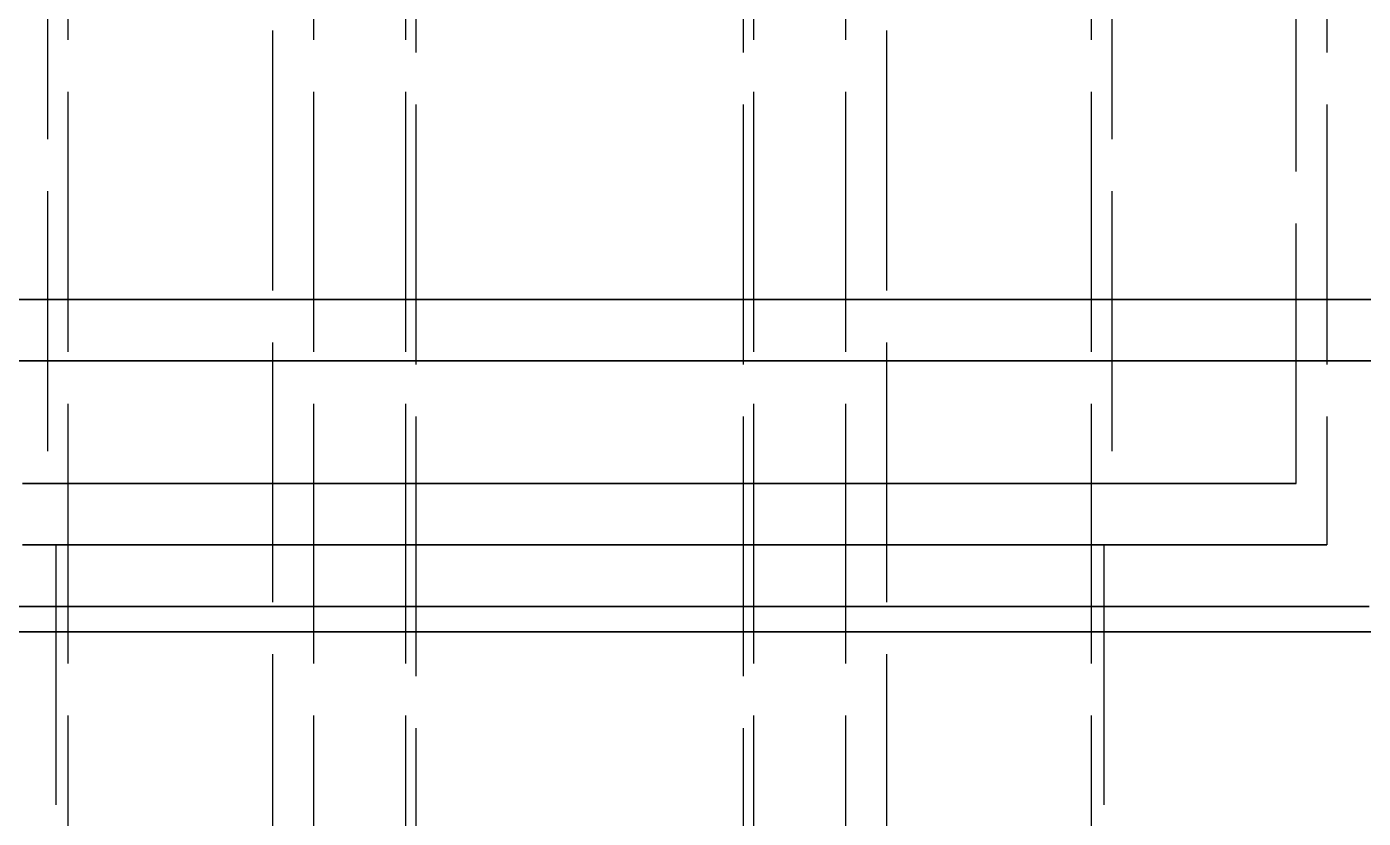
# Model space of a CAD drawing. Header units: millimetres. Extents: x -9 to 243, y -53 to 196.
# Drawn here: x 156.15 to 162.68, y 24.76 to 28.63 of the extents above; entities that cross this region are included whole.
import ezdxf

# ---------------------------------------------------------------- set-up
doc = ezdxf.new("R2010")
doc.units = ezdxf.units.MM
doc.linetypes.add('DASHED', pattern=[1.524, 1.27, -0.254])
doc.layers.add('HIDDEN', color=8, linetype='DASHED')

msp = doc.modelspace()

# ---------------------------------------------------------------- linework, layer by layer
at = {"layer": 'HIDDEN'}
for points in [[(158.05, -23.31), (158.05, 34.4)], [(159.65, -23.31), (159.65, 34.4)], [(156.25, 32.4), (156.25, 26.4)], [(156.35, -20.2), (156.35, 32.4)], [(157.55, -20.2), (157.55, 32.4)], [(158, -20.2), (158, 32.4)], [(159.7, -20.2), (159.7, 32.4)], [(160.15, -20.2), (160.15, 32.4)], [(161.35, -20.2), (161.35, 32.4)], [(161.45, 32.4), (161.45, 26.4)], [(157.35, -19.9), (157.35, 32.1)], [(160.35, -19.9), (160.35, 32.1)], [(162.35, 26.4), (162.35, 31.6)], [(162.5, 31.3), (162.5, 26.1)], [(163.07222, 27.3), (162.62778, 27.3), (162.18333, 27.3), (161.73889, 27.3), (161.29444, 27.3), (160.85, 27.3), (160.40556, 27.3), (159.96111, 27.3), (159.51667, 27.3), (159.07222, 27.3), (158.62778, 27.3), (158.18333, 27.3), (157.73889, 27.3), (157.29444, 27.3), (156.85, 27.3), (156.40556, 27.3), (155.96111, 27.3)], [(155.96111, 27.3), (156.18333, 27.3), (156.40556, 27.3), (156.62778, 27.3), (156.85, 27.3), (157.07222, 27.3), (157.29444, 27.3), (157.51667, 27.3), (157.73889, 27.3), (157.96111, 27.3), (158.18333, 27.3), (158.40556, 27.3), (158.62778, 27.3), (158.85, 27.3)], [(162.82222, 27.3), (162.59524, 27.3), (162.36825, 27.3), (162.14127, 27.3), (161.91429, 27.3), (161.6873, 27.3), (161.46032, 27.3), (161.23333, 27.3), (161.00635, 27.3), (160.77937, 27.3), (160.55238, 27.3), (160.3254, 27.3), (160.09841, 27.3), (159.87143, 27.3), (159.64444, 27.3), (159.41746, 27.3), (159.19048, 27.3), (158.96349, 27.3), (158.73651, 27.3), (158.50952, 27.3), (158.28254, 27.3), (158.05556, 27.3), (157.82857, 27.3), (157.60159, 27.3), (157.3746, 27.3), (157.14762, 27.3), (156.92063, 27.3), (156.69365, 27.3), (156.46667, 27.3), (156.23968, 27.3), (156.0127, 27.3)], [(156.12619, 27.3), (156.23968, 27.3), (156.35317, 27.3), (156.46667, 27.3), (156.58016, 27.3), (156.69365, 27.3), (156.80714, 27.3), (156.92063, 27.3), (157.03413, 27.3), (157.14762, 27.3), (157.26111, 27.3), (157.3746, 27.3), (157.4881, 27.3), (157.60159, 27.3), (157.71508, 27.3), (157.82857, 27.3), (157.94206, 27.3), (158.05556, 27.3), (158.16905, 27.3), (158.28254, 27.3), (158.39603, 27.3), (158.50952, 27.3), (158.62302, 27.3), (158.73651, 27.3), (158.85, 27.3)], [(158.85, 27.3), (158.96349, 27.3), (159.07698, 27.3), (159.19048, 27.3), (159.30397, 27.3), (159.41746, 27.3), (159.53095, 27.3), (159.64444, 27.3), (159.75794, 27.3), (159.87143, 27.3), (159.98492, 27.3), (160.09841, 27.3), (160.2119, 27.3), (160.3254, 27.3), (160.43889, 27.3), (160.55238, 27.3), (160.66587, 27.3), (160.77937, 27.3), (160.89286, 27.3), (161.00635, 27.3), (161.11984, 27.3), (161.23333, 27.3), (161.34683, 27.3), (161.46032, 27.3), (161.57381, 27.3), (161.6873, 27.3), (161.80079, 27.3), (161.91429, 27.3), (162.02778, 27.3), (162.14127, 27.3), (162.25476, 27.3), (162.36825, 27.3), (162.48175, 27.3), (162.59524, 27.3), (162.70873, 27.3)], [(158.85, 27.3), (159.07222, 27.3), (159.29444, 27.3), (159.51667, 27.3), (159.73889, 27.3), (159.96111, 27.3), (160.18333, 27.3), (160.40556, 27.3), (160.62778, 27.3), (160.85, 27.3), (161.07222, 27.3), (161.29444, 27.3), (161.51667, 27.3), (161.73889, 27.3), (161.96111, 27.3), (162.18333, 27.3), (162.40556, 27.3), (162.62778, 27.3), (162.85, 27.3)], [(162.70873, 27), (162.25476, 27), (161.80079, 27), (161.34683, 27), (160.89286, 27), (160.43889, 27), (159.98492, 27), (159.53095, 27), (159.07698, 27), (158.62302, 27), (158.16905, 27), (157.71508, 27), (157.26111, 27), (156.80714, 27), (156.35317, 27), (155.89921, 27), (155.44524, 27), (154.99127, 27), (154.5373, 27), (154.08333, 27), (153.62937, 27), (153.1754, 27), (152.72143, 27), (152.26746, 27)], [(162.89126, 27), (162.66033, 27), (162.4294, 27), (162.19847, 27), (161.96754, 27), (161.73661, 27), (161.50568, 27), (161.27475, 27), (161.04383, 27), (160.8129, 27), (160.58197, 27), (160.35104, 27), (160.12011, 27), (159.88918, 27), (159.65825, 27), (159.42732, 27), (159.19639, 27), (158.96546, 27), (158.73454, 27), (158.50361, 27), (158.27268, 27), (158.04175, 27), (157.81082, 27), (157.57989, 27), (157.34896, 27), (157.11803, 27), (156.8871, 27), (156.65617, 27), (156.42525, 27), (156.19432, 27), (155.96339, 27)], [(156.07885, 27), (156.19432, 27), (156.30978, 27), (156.42525, 27), (156.54071, 27), (156.65617, 27), (156.77164, 27), (156.8871, 27), (157.00257, 27), (157.11803, 27), (157.2335, 27), (157.34896, 27), (157.46443, 27), (157.57989, 27), (157.69535, 27), (157.81082, 27), (157.92628, 27), (158.04175, 27), (158.15721, 27), (158.27268, 27), (158.38814, 27), (158.50361, 27), (158.61907, 27), (158.73454, 27), (158.85, 27)], [(156.12619, 27), (156.35317, 27), (156.58016, 27), (156.80714, 27), (157.03413, 27), (157.26111, 27), (157.4881, 27), (157.71508, 27), (157.94206, 27), (158.16905, 27), (158.39603, 27), (158.62302, 27), (158.85, 27)], [(158.85, 27), (158.96546, 27), (159.08093, 27), (159.19639, 27), (159.31186, 27), (159.42732, 27), (159.54279, 27), (159.65825, 27), (159.77372, 27), (159.88918, 27), (160.00465, 27), (160.12011, 27), (160.23557, 27), (160.35104, 27), (160.4665, 27), (160.58197, 27), (160.69743, 27), (160.8129, 27), (160.92836, 27), (161.04383, 27), (161.15929, 27), (161.27475, 27), (161.39022, 27), (161.50568, 27), (161.62115, 27), (161.73661, 27), (161.85208, 27), (161.96754, 27), (162.08301, 27), (162.19847, 27), (162.31394, 27), (162.4294, 27), (162.54486, 27), (162.66033, 27), (162.77579, 27)], [(158.85, 27), (159.07698, 27), (159.30397, 27), (159.53095, 27), (159.75794, 27), (159.98492, 27), (160.2119, 27), (160.43889, 27), (160.66587, 27), (160.89286, 27), (161.11984, 27), (161.34683, 27), (161.57381, 27), (161.80079, 27), (162.02778, 27), (162.25476, 27), (162.48175, 27), (162.70873, 27)], [(162.35, 26.4), (162.23889, 26.4), (162.12778, 26.4), (162.01667, 26.4), (161.90556, 26.4), (161.79444, 26.4), (161.68333, 26.4), (161.57222, 26.4), (161.46111, 26.4), (161.35, 26.4), (161.23889, 26.4), (161.12778, 26.4), (161.01667, 26.4), (160.90556, 26.4), (160.79444, 26.4), (160.68333, 26.4), (160.57222, 26.4), (160.46111, 26.4), (160.35, 26.4), (160.23889, 26.4), (160.12778, 26.4), (160.01667, 26.4), (159.90556, 26.4), (159.79444, 26.4), (159.68333, 26.4), (159.57222, 26.4), (159.46111, 26.4), (159.35, 26.4), (159.23889, 26.4), (159.12778, 26.4), (159.01667, 26.4), (158.90556, 26.4), (158.79444, 26.4), (158.68333, 26.4), (158.57222, 26.4), (158.46111, 26.4), (158.35, 26.4), (158.23889, 26.4), (158.12778, 26.4), (158.01667, 26.4), (157.90556, 26.4), (157.79444, 26.4), (157.68333, 26.4), (157.57222, 26.4), (157.46111, 26.4), (157.35, 26.4), (157.23889, 26.4), (157.12778, 26.4), (157.01667, 26.4), (156.90556, 26.4), (156.79444, 26.4), (156.68333, 26.4), (156.57222, 26.4), (156.46111, 26.4), (156.35, 26.4), (156.23889, 26.4), (156.12778, 26.4)], [(156.12778, 26.4), (156.18333, 26.4), (156.23889, 26.4), (156.29444, 26.4), (156.35, 26.4), (156.40556, 26.4), (156.46111, 26.4), (156.51667, 26.4), (156.57222, 26.4), (156.62778, 26.4), (156.68333, 26.4), (156.73889, 26.4), (156.79444, 26.4), (156.85, 26.4), (156.90556, 26.4), (156.96111, 26.4), (157.01667, 26.4), (157.07222, 26.4), (157.12778, 26.4), (157.18333, 26.4), (157.23889, 26.4), (157.29444, 26.4), (157.35, 26.4), (157.40556, 26.4), (157.46111, 26.4), (157.51667, 26.4), (157.57222, 26.4), (157.62778, 26.4), (157.68333, 26.4), (157.73889, 26.4), (157.79444, 26.4), (157.85, 26.4), (157.90556, 26.4), (157.96111, 26.4), (158.01667, 26.4), (158.07222, 26.4), (158.12778, 26.4), (158.18333, 26.4), (158.23889, 26.4), (158.29444, 26.4), (158.35, 26.4), (158.40556, 26.4), (158.46111, 26.4), (158.51667, 26.4), (158.57222, 26.4), (158.62778, 26.4), (158.68333, 26.4), (158.73889, 26.4), (158.79444, 26.4), (158.85, 26.4)], [(161.45, 26.4), (161.36746, 26.4), (161.28492, 26.4), (161.20238, 26.4), (161.11984, 26.4), (161.0373, 26.4), (160.95476, 26.4), (160.87222, 26.4), (160.78968, 26.4), (160.70714, 26.4), (160.6246, 26.4), (160.54206, 26.4), (160.45952, 26.4), (160.37698, 26.4), (160.29444, 26.4), (160.2119, 26.4), (160.12937, 26.4), (160.04683, 26.4), (159.96429, 26.4), (159.88175, 26.4), (159.79921, 26.4), (159.71667, 26.4), (159.63413, 26.4), (159.55159, 26.4), (159.46905, 26.4), (159.38651, 26.4), (159.30397, 26.4), (159.22143, 26.4), (159.13889, 26.4), (159.05635, 26.4), (158.97381, 26.4), (158.89127, 26.4), (158.80873, 26.4), (158.72619, 26.4), (158.64365, 26.4), (158.56111, 26.4), (158.47857, 26.4), (158.39603, 26.4), (158.31349, 26.4), (158.23095, 26.4), (158.14841, 26.4), (158.06587, 26.4), (157.98333, 26.4), (157.90079, 26.4), (157.81825, 26.4), (157.73571, 26.4), (157.65317, 26.4), (157.57063, 26.4), (157.4881, 26.4), (157.40556, 26.4), (157.32302, 26.4), (157.24048, 26.4), (157.15794, 26.4), (157.0754, 26.4), (156.99286, 26.4), (156.91032, 26.4), (156.82778, 26.4), (156.74524, 26.4), (156.6627, 26.4), (156.58016, 26.4), (156.49762, 26.4), (156.41508, 26.4), (156.33254, 26.4), (156.25, 26.4)], [(156.25, 26.4), (156.29127, 26.4), (156.33254, 26.4), (156.37381, 26.4), (156.41508, 26.4), (156.45635, 26.4), (156.49762, 26.4), (156.53889, 26.4), (156.58016, 26.4), (156.62143, 26.4), (156.6627, 26.4), (156.70397, 26.4), (156.74524, 26.4), (156.78651, 26.4), (156.82778, 26.4), (156.86905, 26.4), (156.91032, 26.4), (156.95159, 26.4), (156.99286, 26.4), (157.03413, 26.4), (157.0754, 26.4), (157.11667, 26.4), (157.15794, 26.4), (157.19921, 26.4), (157.24048, 26.4), (157.28175, 26.4), (157.32302, 26.4), (157.36429, 26.4), (157.40556, 26.4), (157.44683, 26.4), (157.4881, 26.4), (157.52937, 26.4), (157.57063, 26.4), (157.6119, 26.4), (157.65317, 26.4), (157.69444, 26.4), (157.73571, 26.4), (157.77698, 26.4), (157.81825, 26.4), (157.85952, 26.4), (157.90079, 26.4), (157.94206, 26.4), (157.98333, 26.4), (158.0246, 26.4), (158.06587, 26.4), (158.10714, 26.4), (158.14841, 26.4), (158.18968, 26.4), (158.23095, 26.4), (158.27222, 26.4), (158.31349, 26.4), (158.35476, 26.4), (158.39603, 26.4), (158.4373, 26.4), (158.47857, 26.4), (158.51984, 26.4), (158.56111, 26.4), (158.60238, 26.4), (158.64365, 26.4), (158.68492, 26.4), (158.72619, 26.4), (158.76746, 26.4), (158.80873, 26.4), (158.85, 26.4)], [(158.85, 26.4), (158.89127, 26.4), (158.93254, 26.4), (158.97381, 26.4), (159.01508, 26.4), (159.05635, 26.4), (159.09762, 26.4), (159.13889, 26.4), (159.18016, 26.4), (159.22143, 26.4), (159.2627, 26.4), (159.30397, 26.4), (159.34524, 26.4), (159.38651, 26.4), (159.42778, 26.4), (159.46905, 26.4), (159.51032, 26.4), (159.55159, 26.4), (159.59286, 26.4), (159.63413, 26.4), (159.6754, 26.4), (159.71667, 26.4), (159.75794, 26.4), (159.79921, 26.4), (159.84048, 26.4), (159.88175, 26.4), (159.92302, 26.4), (159.96429, 26.4), (160.00556, 26.4), (160.04683, 26.4), (160.0881, 26.4), (160.12937, 26.4), (160.17063, 26.4), (160.2119, 26.4), (160.25317, 26.4), (160.29444, 26.4), (160.33571, 26.4), (160.37698, 26.4), (160.41825, 26.4), (160.45952, 26.4), (160.50079, 26.4), (160.54206, 26.4), (160.58333, 26.4), (160.6246, 26.4), (160.66587, 26.4), (160.70714, 26.4), (160.74841, 26.4), (160.78968, 26.4), (160.83095, 26.4), (160.87222, 26.4), (160.91349, 26.4), (160.95476, 26.4), (160.99603, 26.4), (161.0373, 26.4), (161.07857, 26.4), (161.11984, 26.4), (161.16111, 26.4), (161.20238, 26.4), (161.24365, 26.4), (161.28492, 26.4), (161.32619, 26.4), (161.36746, 26.4), (161.40873, 26.4), (161.45, 26.4)], [(158.85, 26.4), (158.90556, 26.4), (158.96111, 26.4), (159.01667, 26.4), (159.07222, 26.4), (159.12778, 26.4), (159.18333, 26.4), (159.23889, 26.4), (159.29444, 26.4), (159.35, 26.4), (159.40556, 26.4), (159.46111, 26.4), (159.51667, 26.4), (159.57222, 26.4), (159.62778, 26.4), (159.68333, 26.4), (159.73889, 26.4), (159.79444, 26.4), (159.85, 26.4), (159.90556, 26.4), (159.96111, 26.4), (160.01667, 26.4), (160.07222, 26.4), (160.12778, 26.4), (160.18333, 26.4), (160.23889, 26.4), (160.29444, 26.4), (160.35, 26.4), (160.40556, 26.4), (160.46111, 26.4), (160.51667, 26.4), (160.57222, 26.4), (160.62778, 26.4), (160.68333, 26.4), (160.73889, 26.4), (160.79444, 26.4), (160.85, 26.4), (160.90556, 26.4), (160.96111, 26.4), (161.01667, 26.4), (161.07222, 26.4), (161.12778, 26.4), (161.18333, 26.4), (161.23889, 26.4), (161.29444, 26.4), (161.35, 26.4), (161.40556, 26.4), (161.46111, 26.4), (161.51667, 26.4), (161.57222, 26.4), (161.62778, 26.4), (161.68333, 26.4), (161.73889, 26.4), (161.79444, 26.4), (161.85, 26.4), (161.90556, 26.4), (161.96111, 26.4), (162.01667, 26.4), (162.07222, 26.4), (162.12778, 26.4), (162.18333, 26.4), (162.23889, 26.4), (162.29444, 26.4), (162.35, 26.4)], [(162.5, 26.1), (162.38413, 26.1), (162.26825, 26.1), (162.15238, 26.1), (162.03651, 26.1), (161.92063, 26.1), (161.80476, 26.1), (161.68889, 26.1), (161.57302, 26.1), (161.45714, 26.1), (161.34127, 26.1), (161.2254, 26.1), (161.10952, 26.1), (160.99365, 26.1), (160.87778, 26.1), (160.7619, 26.1), (160.64603, 26.1), (160.53016, 26.1), (160.41429, 26.1), (160.29841, 26.1), (160.18254, 26.1), (160.06667, 26.1), (159.95079, 26.1), (159.83492, 26.1), (159.71905, 26.1), (159.60317, 26.1), (159.4873, 26.1), (159.37143, 26.1), (159.25556, 26.1), (159.13968, 26.1), (159.02381, 26.1), (158.90794, 26.1), (158.79206, 26.1), (158.67619, 26.1), (158.56032, 26.1), (158.44444, 26.1), (158.32857, 26.1), (158.2127, 26.1), (158.09683, 26.1), (157.98095, 26.1), (157.86508, 26.1), (157.74921, 26.1), (157.63333, 26.1), (157.51746, 26.1), (157.40159, 26.1), (157.28571, 26.1), (157.16984, 26.1), (157.05397, 26.1), (156.9381, 26.1), (156.82222, 26.1), (156.70635, 26.1), (156.59048, 26.1), (156.4746, 26.1), (156.35873, 26.1), (156.24286, 26.1), (156.12698, 26.1)], [(156.12698, 26.1), (156.18492, 26.1), (156.24286, 26.1), (156.30079, 26.1), (156.35873, 26.1), (156.41667, 26.1), (156.4746, 26.1), (156.53254, 26.1), (156.59048, 26.1), (156.64841, 26.1), (156.70635, 26.1), (156.76429, 26.1), (156.82222, 26.1), (156.88016, 26.1), (156.9381, 26.1), (156.99603, 26.1), (157.05397, 26.1), (157.1119, 26.1), (157.16984, 26.1), (157.22778, 26.1), (157.28571, 26.1), (157.34365, 26.1), (157.40159, 26.1), (157.45952, 26.1), (157.51746, 26.1), (157.5754, 26.1), (157.63333, 26.1), (157.69127, 26.1), (157.74921, 26.1), (157.80714, 26.1), (157.86508, 26.1), (157.92302, 26.1), (157.98095, 26.1), (158.03889, 26.1), (158.09683, 26.1), (158.15476, 26.1), (158.2127, 26.1), (158.27063, 26.1), (158.32857, 26.1), (158.38651, 26.1), (158.44444, 26.1), (158.50238, 26.1), (158.56032, 26.1), (158.61825, 26.1), (158.67619, 26.1), (158.73413, 26.1), (158.79206, 26.1), (158.85, 26.1)], [(161.41, 26.1), (161.32873, 26.1), (161.24746, 26.1), (161.16619, 26.1), (161.08492, 26.1), (161.00365, 26.1), (160.92238, 26.1), (160.84111, 26.1), (160.75984, 26.1), (160.67857, 26.1), (160.5973, 26.1), (160.51603, 26.1), (160.43476, 26.1), (160.35349, 26.1), (160.27222, 26.1), (160.19095, 26.1), (160.10968, 26.1), (160.02841, 26.1), (159.94714, 26.1), (159.86587, 26.1), (159.7846, 26.1), (159.70333, 26.1), (159.62206, 26.1), (159.54079, 26.1), (159.45952, 26.1), (159.37825, 26.1), (159.29698, 26.1), (159.21571, 26.1), (159.13444, 26.1), (159.05317, 26.1), (158.9719, 26.1), (158.89063, 26.1), (158.80937, 26.1), (158.7281, 26.1), (158.64683, 26.1), (158.56556, 26.1), (158.48429, 26.1), (158.40302, 26.1), (158.32175, 26.1), (158.24048, 26.1), (158.15921, 26.1), (158.07794, 26.1), (157.99667, 26.1), (157.9154, 26.1), (157.83413, 26.1), (157.75286, 26.1), (157.67159, 26.1), (157.59032, 26.1), (157.50905, 26.1), (157.42778, 26.1), (157.34651, 26.1), (157.26524, 26.1), (157.18397, 26.1), (157.1027, 26.1), (157.02143, 26.1), (156.94016, 26.1), (156.85889, 26.1), (156.77762, 26.1), (156.69635, 26.1), (156.61508, 26.1), (156.53381, 26.1), (156.45254, 26.1), (156.37127, 26.1), (156.29, 26.1)], [(156.29, 26.1), (156.33063, 26.1), (156.37127, 26.1), (156.4119, 26.1), (156.45254, 26.1), (156.49317, 26.1), (156.53381, 26.1), (156.57444, 26.1), (156.61508, 26.1), (156.65571, 26.1), (156.69635, 26.1), (156.73698, 26.1), (156.77762, 26.1), (156.81825, 26.1), (156.85889, 26.1), (156.89952, 26.1), (156.94016, 26.1), (156.98079, 26.1), (157.02143, 26.1), (157.06206, 26.1), (157.1027, 26.1), (157.14333, 26.1), (157.18397, 26.1), (157.2246, 26.1), (157.26524, 26.1), (157.30587, 26.1), (157.34651, 26.1), (157.38714, 26.1), (157.42778, 26.1), (157.46841, 26.1), (157.50905, 26.1), (157.54968, 26.1), (157.59032, 26.1), (157.63095, 26.1), (157.67159, 26.1), (157.71222, 26.1), (157.75286, 26.1), (157.79349, 26.1), (157.83413, 26.1), (157.87476, 26.1), (157.9154, 26.1), (157.95603, 26.1), (157.99667, 26.1), (158.0373, 26.1), (158.07794, 26.1), (158.11857, 26.1), (158.15921, 26.1), (158.19984, 26.1), (158.24048, 26.1), (158.28111, 26.1), (158.32175, 26.1), (158.36238, 26.1), (158.40302, 26.1), (158.44365, 26.1), (158.48429, 26.1), (158.52492, 26.1), (158.56556, 26.1), (158.60619, 26.1), (158.64683, 26.1), (158.68746, 26.1), (158.7281, 26.1), (158.76873, 26.1), (158.80937, 26.1), (158.85, 26.1)], [(156.29, 26.1), (156.29, -11.6)], [(158.85, 26.1), (158.89063, 26.1), (158.93127, 26.1), (158.9719, 26.1), (159.01254, 26.1), (159.05317, 26.1), (159.09381, 26.1), (159.13444, 26.1), (159.17508, 26.1), (159.21571, 26.1), (159.25635, 26.1), (159.29698, 26.1), (159.33762, 26.1), (159.37825, 26.1), (159.41889, 26.1), (159.45952, 26.1), (159.50016, 26.1), (159.54079, 26.1), (159.58143, 26.1), (159.62206, 26.1), (159.6627, 26.1), (159.70333, 26.1), (159.74397, 26.1), (159.7846, 26.1), (159.82524, 26.1), (159.86587, 26.1), (159.90651, 26.1), (159.94714, 26.1), (159.98778, 26.1), (160.02841, 26.1), (160.06905, 26.1), (160.10968, 26.1), (160.15032, 26.1), (160.19095, 26.1), (160.23159, 26.1), (160.27222, 26.1), (160.31286, 26.1), (160.35349, 26.1), (160.39413, 26.1), (160.43476, 26.1), (160.4754, 26.1), (160.51603, 26.1), (160.55667, 26.1), (160.5973, 26.1), (160.63794, 26.1), (160.67857, 26.1), (160.71921, 26.1), (160.75984, 26.1), (160.80048, 26.1), (160.84111, 26.1), (160.88175, 26.1), (160.92238, 26.1), (160.96302, 26.1), (161.00365, 26.1), (161.04429, 26.1), (161.08492, 26.1), (161.12556, 26.1), (161.16619, 26.1), (161.20683, 26.1), (161.24746, 26.1), (161.2881, 26.1), (161.32873, 26.1), (161.36937, 26.1), (161.41, 26.1)], [(158.85, 26.1), (158.90794, 26.1), (158.96587, 26.1), (159.02381, 26.1), (159.08175, 26.1), (159.13968, 26.1), (159.19762, 26.1), (159.25556, 26.1), (159.31349, 26.1), (159.37143, 26.1), (159.42937, 26.1), (159.4873, 26.1), (159.54524, 26.1), (159.60317, 26.1), (159.66111, 26.1), (159.71905, 26.1), (159.77698, 26.1), (159.83492, 26.1), (159.89286, 26.1), (159.95079, 26.1), (160.00873, 26.1), (160.06667, 26.1), (160.1246, 26.1), (160.18254, 26.1), (160.24048, 26.1), (160.29841, 26.1), (160.35635, 26.1), (160.41429, 26.1), (160.47222, 26.1), (160.53016, 26.1), (160.5881, 26.1), (160.64603, 26.1), (160.70397, 26.1), (160.7619, 26.1), (160.81984, 26.1), (160.87778, 26.1), (160.93571, 26.1), (160.99365, 26.1), (161.05159, 26.1), (161.10952, 26.1), (161.16746, 26.1), (161.2254, 26.1), (161.28333, 26.1), (161.34127, 26.1), (161.39921, 26.1), (161.45714, 26.1), (161.51508, 26.1), (161.57302, 26.1), (161.63095, 26.1), (161.68889, 26.1), (161.74683, 26.1), (161.80476, 26.1), (161.8627, 26.1), (161.92063, 26.1), (161.97857, 26.1), (162.03651, 26.1), (162.09444, 26.1), (162.15238, 26.1), (162.21032, 26.1), (162.26825, 26.1), (162.32619, 26.1), (162.38413, 26.1), (162.44206, 26.1), (162.5, 26.1)], [(161.41, 26.1), (161.41, -11.6)], [(162.70635, 25.8), (162.52698, 25.8), (162.34762, 25.8), (162.16825, 25.8), (161.98889, 25.8), (161.80952, 25.8), (161.63016, 25.8), (161.45079, 25.8), (161.27143, 25.8), (161.09206, 25.8), (160.9127, 25.8), (160.73333, 25.8), (160.55397, 25.8), (160.3746, 25.8), (160.19524, 25.8), (160.01587, 25.8), (159.83651, 25.8), (159.65714, 25.8), (159.47778, 25.8), (159.29841, 25.8), (159.11905, 25.8), (158.93968, 25.8), (158.76032, 25.8), (158.58095, 25.8), (158.40159, 25.8), (158.22222, 25.8), (158.04286, 25.8), (157.86349, 25.8), (157.68413, 25.8), (157.50476, 25.8), (157.3254, 25.8), (157.14603, 25.8), (156.96667, 25.8), (156.7873, 25.8), (156.60794, 25.8), (156.42857, 25.8), (156.24921, 25.8), (156.06984, 25.8)], [(156.06984, 25.8), (156.15952, 25.8), (156.24921, 25.8), (156.33889, 25.8), (156.42857, 25.8), (156.51825, 25.8), (156.60794, 25.8), (156.69762, 25.8), (156.7873, 25.8), (156.87698, 25.8), (156.96667, 25.8), (157.05635, 25.8), (157.14603, 25.8), (157.23571, 25.8), (157.3254, 25.8), (157.41508, 25.8), (157.50476, 25.8), (157.59444, 25.8), (157.68413, 25.8), (157.77381, 25.8), (157.86349, 25.8), (157.95317, 25.8), (158.04286, 25.8), (158.13254, 25.8), (158.22222, 25.8), (158.3119, 25.8), (158.40159, 25.8), (158.49127, 25.8), (158.58095, 25.8), (158.67063, 25.8), (158.76032, 25.8), (158.85, 25.8)], [(158.85, 25.8), (158.93968, 25.8), (159.02937, 25.8), (159.11905, 25.8), (159.20873, 25.8), (159.29841, 25.8), (159.3881, 25.8), (159.47778, 25.8), (159.56746, 25.8), (159.65714, 25.8), (159.74683, 25.8), (159.83651, 25.8), (159.92619, 25.8), (160.01587, 25.8), (160.10556, 25.8), (160.19524, 25.8), (160.28492, 25.8), (160.3746, 25.8), (160.46429, 25.8), (160.55397, 25.8), (160.64365, 25.8), (160.73333, 25.8), (160.82302, 25.8), (160.9127, 25.8), (161.00238, 25.8), (161.09206, 25.8), (161.18175, 25.8), (161.27143, 25.8), (161.36111, 25.8), (161.45079, 25.8), (161.54048, 25.8), (161.63016, 25.8), (161.71984, 25.8), (161.80952, 25.8), (161.89921, 25.8), (161.98889, 25.8), (162.07857, 25.8), (162.16825, 25.8), (162.25794, 25.8), (162.34762, 25.8), (162.4373, 25.8), (162.52698, 25.8), (162.61667, 25.8), (162.70635, 25.8)], [(162.72222, 25.67574), (162.53333, 25.67574), (162.34444, 25.67574), (162.15556, 25.67574), (161.96667, 25.67574), (161.77778, 25.67574), (161.58889, 25.67574), (161.4, 25.67574), (161.21111, 25.67574), (161.02222, 25.67574), (160.83333, 25.67574), (160.64444, 25.67574), (160.45556, 25.67574), (160.26667, 25.67574), (160.07778, 25.67574), (159.88889, 25.67574), (159.7, 25.67574), (159.51111, 25.67574), (159.32222, 25.67574), (159.13333, 25.67574), (158.94444, 25.67574), (158.75556, 25.67574), (158.56667, 25.67574), (158.37778, 25.67574), (158.18889, 25.67574), (158, 25.67574), (157.81111, 25.67574), (157.62222, 25.67574), (157.43333, 25.67574), (157.24444, 25.67574), (157.05556, 25.67574), (156.86667, 25.67574), (156.67778, 25.67574), (156.48889, 25.67574), (156.3, 25.67574), (156.11111, 25.67574)], [(156.11111, 25.67574), (156.20556, 25.67574), (156.3, 25.67574), (156.39444, 25.67574), (156.48889, 25.67574), (156.58333, 25.67574), (156.67778, 25.67574), (156.77222, 25.67574), (156.86667, 25.67574), (156.96111, 25.67574), (157.05556, 25.67574), (157.15, 25.67574), (157.24444, 25.67574), (157.33889, 25.67574), (157.43333, 25.67574), (157.52778, 25.67574), (157.62222, 25.67574), (157.71667, 25.67574), (157.81111, 25.67574), (157.90556, 25.67574), (158, 25.67574), (158.09444, 25.67574), (158.18889, 25.67574), (158.28333, 25.67574), (158.37778, 25.67574), (158.47222, 25.67574), (158.56667, 25.67574), (158.66111, 25.67574), (158.75556, 25.67574), (158.85, 25.67574)], [(158.85, 25.67574), (158.94444, 25.67574), (159.03889, 25.67574), (159.13333, 25.67574), (159.22778, 25.67574), (159.32222, 25.67574), (159.41667, 25.67574), (159.51111, 25.67574), (159.60556, 25.67574), (159.7, 25.67574), (159.79444, 25.67574), (159.88889, 25.67574), (159.98333, 25.67574), (160.07778, 25.67574), (160.17222, 25.67574), (160.26667, 25.67574), (160.36111, 25.67574), (160.45556, 25.67574), (160.55, 25.67574), (160.64444, 25.67574), (160.73889, 25.67574), (160.83333, 25.67574), (160.92778, 25.67574), (161.02222, 25.67574), (161.11667, 25.67574), (161.21111, 25.67574), (161.30556, 25.67574), (161.4, 25.67574), (161.49444, 25.67574), (161.58889, 25.67574), (161.68333, 25.67574), (161.77778, 25.67574), (161.87222, 25.67574), (161.96667, 25.67574), (162.06111, 25.67574), (162.15556, 25.67574), (162.25, 25.67574), (162.34444, 25.67574), (162.43889, 25.67574), (162.53333, 25.67574), (162.62778, 25.67574), (162.72222, 25.67574)]]:
    msp.add_lwpolyline(points, dxfattribs=at)

doc.saveas('drawing.dxf')
